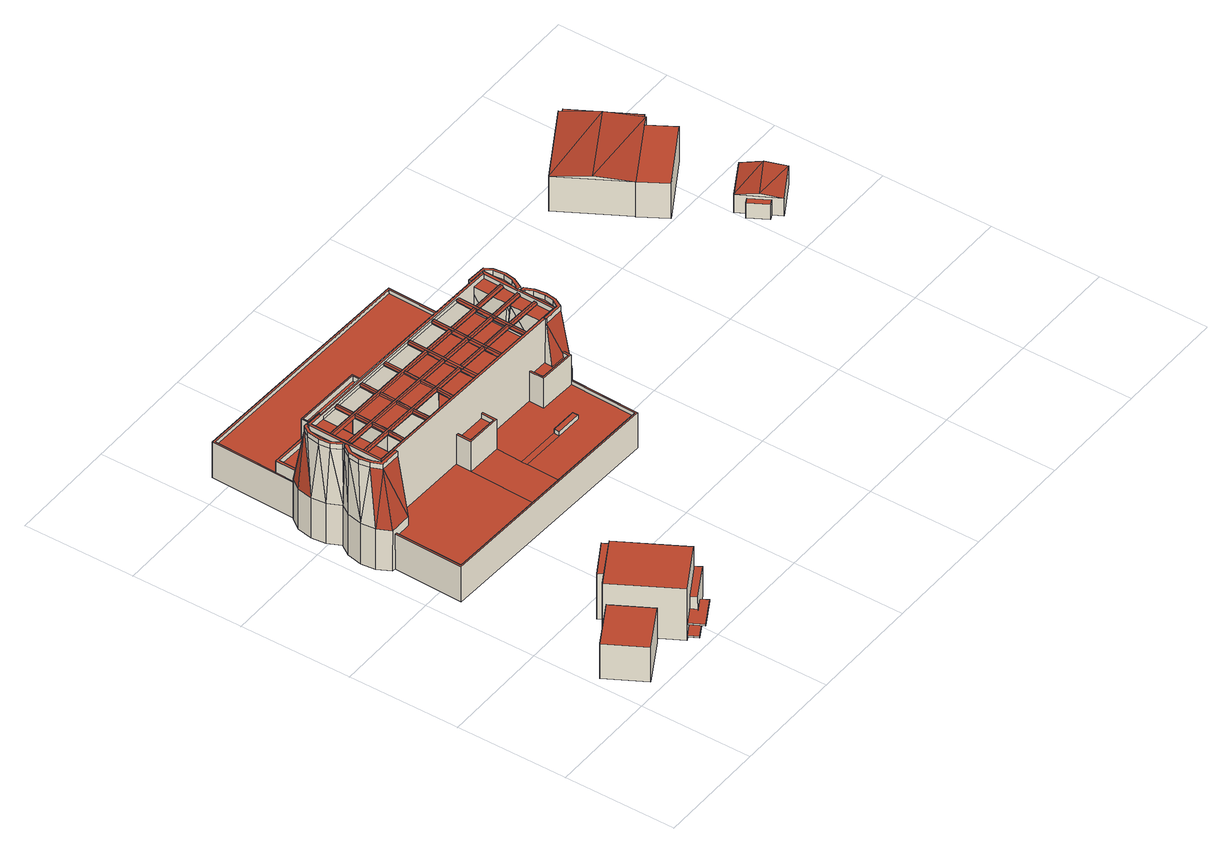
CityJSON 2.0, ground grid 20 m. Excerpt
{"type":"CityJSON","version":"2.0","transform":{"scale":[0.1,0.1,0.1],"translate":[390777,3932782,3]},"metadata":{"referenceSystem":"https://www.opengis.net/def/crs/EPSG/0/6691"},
"CityObjects":{
"building1":{"type":"Building","attributes":{"measuredHeight":7,"BuildingDetails.districtsAndZonesType":"11","BuildingDetails.prefecture":"13","BuildingDetails.city":"13111"},"address":[{"country":"日本","locality":"東京都大田区羽田空港三丁目"}],"geometry":[{"type":"Solid","lod":"2","boundaries":[[[[0,1,2,3]],[[4,5,6,7]],[[5,3,2,6]],[[4,0,3,5]],[[7,1,0,4]],[[6,2,1,7]]]],"semantics":{"surfaces":[{"type":"GroundSurface"},{"type":"RoofSurface"},{"type":"WallSurface"}],"values":[[0,1,2,2,2,2]]}}]},
"building2":{"type":"Building","attributes":{"measuredHeight":10.3,"BuildingDetails.districtsAndZonesType":"11","BuildingDetails.prefecture":"13","BuildingDetails.city":"13111"},"address":[{"country":"日本","locality":"東京都大田区羽田空港三丁目"}],"geometry":[{"type":"Solid","lod":"2","boundaries":[[[[8,9,10,11,12,13,14,15,16,17]],[[18,19,20,21,22,23]],[[24,25,26,27,28,29]],[[30,31,32]],[[33,34,31,30]],[[35,34,33,36,37,38]],[[39,40,41,42,43,44]],[[45,46,47,48,49,50]],[[51,52,53,54,32,31]],[[55,56,57,58]],[[34,17,16,31]],[[8,35,38,45,50,28,27,39,44,22,21,9]],[[20,10,9,21]],[[35,8,17,34]],[[39,27,26,40]],[[45,38,37,46]],[[44,43,23,22]],[[23,43,42,18]],[[19,18,42,41]],[[50,49,29,28]],[[49,48,24,29]],[[25,24,48,47]],[[53,52,14,13]],[[52,51,15,14]],[[31,16,15,51]],[[56,11,10,20,19,41,40,26,25,47,46,37,36,57]],[[11,56,55,12]],[[53,13,12,55,58,54]],[[57,36,33,30,32,54,58]]]],"semantics":{"surfaces":[{"type":"GroundSurface"},{"type":"OuterCeilingSurface"},{"type":"RoofSurface"},{"type":"WallSurface"}],"values":[[0,1,1,2,2,2,2,2,2,2,3,3,3,3,3,3,3,3,3,3,3,3,3,3,3,3,3,3,3]]}}]},
"building3":{"type":"Building","attributes":{"大字・町コード":"42","町・丁目コード":"3","13_区市町村コード_大字・町コード_町・丁目コード":"13111042003","measuredHeight":20.2,"BuildingDetails.buildingRoofEdgeArea":2044.95,"BuildingDetails.districtsAndZonesType":"11","BuildingDetails.prefecture":"13","BuildingDetails.city":"13111","BuildingDetails.surveyYear":2016},"address":[{"country":"日本","locality":"東京都大田区羽田空港三丁目"}],"geometry":[{"type":"Solid","lod":"2","boundaries":[[[[59,60,61,62,63,64,65,66,67,68,69,70,71,72,73,74,75,76,77,78,79,80,81,82,83,84]],[[85,86,87,88]],[[89,90,91,92]],[[93,94,95,91,90,96]],[[97,98,99,100,101,102,103,94,93]],[[104,105,106,107,108,109,96,90,89,110,111,92,91,95,112]],[[113,114,115,116,117,118,119,120]],[[121,122,123,124]],[[125,126,127,128,129,130,131,132,133,134,135]],[[136,137,138]],[[139,140,141]],[[142,143,139]],[[144,143,142]],[[145,144,146]],[[144,142,147,148,149,146]],[[148,147,150,151]],[[152,153,154,155,156,157,158]],[[155,154,159,160]],[[161,156,155]],[[162,161,155]],[[163,164,165]],[[166,167,165]],[[167,168,165]],[[164,166,165]],[[169,170,171]],[[172,170,169]],[[173,174,175,176,177,172,178]],[[172,169,178]],[[179,180,181,182,183,184,185]],[[186,187,188,189]],[[190,191,192,193,194,185,184]],[[195,196,197,198]],[[199,200,201,202,203,204,205,206,207,208,209,210,211,212,213,214]],[[215,216,217,218,219,220,221]],[[222,223,224,225,226,227,228]],[[229,230,231,232,233,234,235,236,237,238,239,240,241,242]],[[243,244,245,246]],[[247,248,249,250]],[[251,252,253,254,255,256]],[[257,258,259,260]],[[261,262,263,264]],[[265,266,267,268,269,270,271,272,273,274,275,276,277,278,279]],[[280,281,282,283,284,285,286]],[[287,288,289,290,291]],[[292,293,294,295]],[[296,297,298,299,300,301,302]],[[303,304,305,306,307,308,309,310,311,312,313,314,315,316]],[[317,318,319,320]],[[321,322,323,324,325,326,327,328]],[[329,330,151,150,331,332]],[[333,334,335,336,337,149,148,338]],[[339,340,341,342,343,344,159,154,153]],[[345,174,173,346,347,348,349]],[[350,152,158,351,352,353]],[[354,176,175,355,356,357]],[[358,359,360,361,362,363,364,365,366,367,368,369,370]],[[364,363,371,372]],[[373,366,365,374,375,362,361,376]],[[377,378,379,380,381,382]],[[383,384,385,386,387]],[[388,389,390,391,392]],[[393,394,395,396,397]],[[398,399,394,393]],[[389,388,400,401]],[[402,403,384,383]],[[404,405,406,399,398]],[[401,400,407,408,409]],[[410,411,403,402]],[[412,179,185,194,413,414]],[[415,253,416,417,418,419]],[[418,417,420,421,180,179,412]],[[422,423,424,425,387,386,426,427,392,391,428,429,396,395,291,290,291,430,431]],[[432,433,245,244,406,405,434,435,408,407,436,437,411,410,438,439,440,441]],[[431,430,442,433,432]],[[377,423,422,443,444,445,446,447,448,449,450,451,452,453,454,414,413,378]],[[455,441,440,456,382,381,457,458,415,419,459,460,461,462,463,464,465,466,467,468,469]],[[470,471,472,473]],[[470,473,474,475,476,477,478,423,377,382,456,479,480,481,482,483]],[[474,484,485,475]],[[485,484,486,487]],[[487,486,488,489]],[[423,478,490,424]],[[424,490,491,425]],[[425,491,492,387]],[[456,440,439,493,479]],[[494,495,483,482]],[[496,497,498,410,402,383,387,492,499,500,489,488,472,471,501,502]],[[503,438,410,498]],[[502,501,504,505]],[[493,439,438,503]],[[505,504,495,494]],[[506,507,508,509]],[[508,507,510,511,512,513,514,385,384,403,411,515,516,517,518,519]],[[510,520,521,511]],[[521,520,522,523]],[[524,523,522,525,526]],[[386,385,514,527,426]],[[426,527,528,427]],[[427,528,529,392]],[[411,437,530,515]],[[531,532,519,518]],[[533,534,535,407,400,388,392,529,536,537,526,525,506,509,538,539]],[[540,541,436,407,535]],[[539,538,542,543]],[[530,437,436,541]],[[543,542,532,531]],[[544,545,546,547]],[[546,545,548,549,550,551,552,390,389,401,409,553,554,555,556,557]],[[548,558,559,560,549]],[[559,558,561,562]],[[563,562,561,564,565]],[[391,390,552,566,567,428]],[[428,567,568,429]],[[429,568,569,570,397,396]],[[553,409,408,435,571,572]],[[573,574,557,556,575]],[[576,577,578,404,398,393,397,570,579,580,565,564,544,547,581,582]],[[583,584,434,405,404,578]],[[585,582,581,586,587]],[[571,435,434,584]],[[587,586,574,573]],[[588,589,590]],[[591,592,593,594]],[[595,596,444,443]],[[455,469,597,598]],[[599,600,452,451]],[[462,461,601,602]],[[448,447,603,604]],[[605,606,466,465]],[[607,608,609,610]],[[611,612,613,614,615,616,617]],[[618,617,616,619,620,608,607,621]],[[622,623,614,613]],[[624,623,622,625]],[[626,627,628,624,625]],[[590,610,609,629,630,588]],[[631,632,633,634]],[[630,629,632,631]],[[419,418,412,414,635,636,637,634,633,620,619,638,628,627,639,640,641]],[[600,642,453,452]],[[643,454,453,642]],[[454,643,635,414]],[[644,459,419,641]],[[461,460,645,601]],[[644,645,460,459]],[[646,647,648,589,649]],[[650,651,646,649]],[[652,653,654,655,656,657,658]],[[656,655,659,660]],[[660,659,661,662]],[[662,661,663,664]],[[648,647,665,666,667]],[[602,668,463,462]],[[463,668,669,464]],[[451,450,670,599]],[[449,671,670,450]],[[594,672,673,651,650,591]],[[604,671,449,448]],[[674,675,664,663,676,677,678]],[[679,680,681,673,672]],[[678,677,653,652]],[[667,666,680,679]],[[465,464,669,605]],[[682,683,684,685]],[[606,686,467,466]],[[686,687,468,467]],[[688,683,682,593,592,689]],[[690,691,688,689]],[[469,468,687,597]],[[692,693,694,691,690,695]],[[596,696,445,444]],[[697,446,445,696]],[[698,699,700,701,702,703]],[[704,700,699,705]],[[706,707,708,694,693]],[[703,702,709,710]],[[685,684,707,706]],[[711,704,705,712]],[[713,714,711,712]],[[709,714,713,715,710]],[[447,446,697,603]],[[716,717,583,578,577]],[[535,534,554,553,572,540]],[[497,516,515,498]],[[554,534,533,555]],[[496,517,516,497]],[[718,719,481,480]],[[720,716,577,576]],[[582,585,721,720,576]],[[555,533,539,575,556]],[[502,518,517,496]],[[698,722,247,250,721,585,587,573,575,539,543,531,518,502,505,494,482,699]],[[675,715,713,664]],[[640,723,251,256,724,641]],[[660,662,664,713,712,705,699,482,481,719,725,626,625,622,613,656]],[[612,657,656,613]],[[725,257,260,726,639,627,626]],[[639,726,723,640]],[[727,479,493,503,498,515,530,541,540,572,571,584,583,717,243,246,728,729]],[[722,698,703,730,729,728]],[[710,715,675,674]],[[480,479,727,598,597,687,686,606,605,669,668,602,601,645,644,641,724,718]],[[658,657,612,611]],[[731,732,563,565,580]],[[560,524,526,537,550,549]],[[500,512,511,489]],[[733,734,477,476]],[[735,731,580,579]],[[499,513,512,500]],[[536,551,550,537]],[[736,735,579,570,569]],[[492,514,513,499]],[[552,551,536,529,566]],[[637,737,186,189,738,634]],[[739,191,190,740,636,635]],[[636,740,737,637]],[[693,475,485,487,489,511,521,523,524,560,559,562,563,732,292,295,741,742]],[[743,744,288,287,736,569,568,567,566,529,528,527,514,492,491,490,478,745]],[[742,741,744,743]],[[476,475,693,695,690,689,592,591,650,649,589,588,630,631,634,738,733]],[[595,745,478,477,734,739,635,643,642,600,599,670,671,604,603,697,696,596]],[[746,747,748,749]],[[750,751,752,753,754,755,756]],[[757,750,756,758,759,760,761,762,763,764,765,766,767,183,182,768,752,751,769]],[[770,771,772,773,774,775,776,777,778,779,780,781,782]],[[783,265,784,785,774,773]],[[786,199,265,783]],[[199,786,772,771,787,788]],[[88,87,89,92]],[[87,86,110,89]],[[86,85,111,110]],[[85,88,92,111]],[[112,118,117,104]],[[118,112,95,94,103,119]],[[119,103,102,120]],[[114,73,72,115]],[[74,73,114,113]],[[115,72,71,116]],[[131,130,122,121]],[[124,123,129,128]],[[129,123,122,130]],[[125,59,84,126]],[[135,60,59,125]],[[61,60,135,134]],[[116,71,70,144,145,105,104,117]],[[143,69,68,139]],[[144,70,69,143]],[[139,68,67,789]],[[790,789,67,66]],[[791,789,790,792]],[[791,792,793,794]],[[795,796,797,798]],[[797,799,794,793,800,798]],[[140,139,789]],[[140,789,791]],[[142,139,141]],[[147,801,331,150]],[[802,803,804]],[[755,754,248,247,722,728,246,245]],[[758,756,755,245]],[[433,442,805,759,758,245]],[[760,759,805]],[[65,806,790,66]],[[806,65,64,807]],[[807,64,63,161]],[[156,62,61,134,133,157]],[[161,63,62,156]],[[808,796,795]],[[798,809,808,795]],[[137,136,810,811,812,294,765,764]],[[804,810,136,138]],[[813,802,804,138,137,764,763]],[[160,159,344,811,810,804,803]],[[813,763,289,288,744,741,295,294,812,160,803,802]],[[762,761,291,290,289]],[[762,289,763]],[[162,807,161]],[[814,806,807]],[[814,807,162]],[[806,814,815]],[[806,816,800,793,792,790]],[[816,806,815]],[[817,809,798,800,816]],[[166,75,74,113,120,102,101,167]],[[164,76,75,166]],[[818,77,76,164]],[[819,78,77,818]],[[78,819,820,79]],[[98,821,259,822,753,752,768,99]],[[823,167,101,100]],[[768,823,100,99]],[[163,818,164]],[[818,163,824]],[[825,819,818]],[[825,818,824]],[[819,826,827,828,820]],[[825,826,819]],[[829,830,827,826,831,832]],[[833,834,829,832]],[[167,823,168]],[[723,726,260,259,821,168,823,768,252,251]],[[253,835,416]],[[748,835,253,252,749]],[[749,252,768,182,181,746]],[[836,80,79,820]],[[171,81,80,836]],[[170,82,81,171]],[[172,83,82,170]],[[126,84,83,172,177,127]],[[834,837,838,839,830,829]],[[840,828,827,830,839]],[[840,836,820,828]],[[841,836,840]],[[841,171,836]],[[171,841,842]],[[169,171,842]],[[178,369,368,843,346,173]],[[347,346,843]],[[421,844,747,746,181,180]],[[420,844,421]],[[184,183,767]],[[184,767,766,845,187,186,737,740,190]],[[833,837,834]],[[369,178,201,200,370]],[[838,207,206,839]],[[205,840,839,206]],[[204,841,840,205]],[[203,842,841,204]],[[202,169,842,203]],[[169,202,201,178]],[[197,196,379,378,413,194,193]],[[379,196,195,380]],[[198,197,193,192]],[[208,216,215,209]],[[209,215,221,210]],[[210,221,220,211]],[[211,220,219,212]],[[212,219,218,213]],[[217,214,213,218]],[[784,801,147,238,237,785]],[[230,229,794,799,778]],[[242,791,794,229]],[[241,140,791,242]],[[240,141,140,241]],[[239,142,141,240]],[[239,238,147,142]],[[777,231,230,778]],[[777,776,223,222,232,231]],[[232,222,228,233]],[[233,228,227,234]],[[234,227,226,235]],[[235,226,225,236]],[[236,225,224,775,774,785,237]],[[279,278,168,821]],[[168,278,277,165]],[[276,163,165,277]],[[275,824,163,276]],[[274,825,824,275]],[[274,273,826,825]],[[273,272,831,826]],[[261,255,254,262]],[[263,262,254,253,415,458]],[[457,264,263,458]],[[280,286,266,265]],[[267,266,286,285]],[[267,285,284,268]],[[268,284,283,269]],[[270,269,283,282]],[[271,270,282,281]],[[315,162,155,316]],[[314,814,162,315]],[[313,815,814,314]],[[312,816,815,313]],[[780,779,817,816,312,311]],[[304,303,160,812,788,787]],[[160,303,316,155]],[[780,311,310,781]],[[305,302,301,306]],[[306,301,300,307]],[[307,300,299,308]],[[308,299,298,309]],[[310,309,298,297,782,781]],[[771,770,296,302,305,304,787]],[[323,322,93,96]],[[325,320,319,326]],[[327,326,319,318]],[[317,328,327,318]],[[321,97,93,322]],[[109,324,323,96]],[[330,338,148,151]],[[333,338,330,329]],[[332,334,333,329]],[[337,336,107,106]],[[335,108,107,336]],[[337,106,105,145,146,149]],[[350,339,153,152]],[[345,355,175,174]],[[356,355,345,349]],[[340,339,350,353]],[[354,128,127,177,176]],[[121,124,128,354,357,373,376,352,351,132,131]],[[132,351,158,157,133]],[[360,359,342,341]],[[367,348,347,843,368]],[[343,342,359,358]],[[363,362,375,371]],[[365,364,372,374]],[[374,372,371,375]],[[367,366,373,357,356,349,348]],[[361,360,341,340,353,352,376]],[[594,593,682,685,706,693,692,757,769,621,607,610,590,589,648,667,679,672]],[[621,769,751,618]],[[443,422,431,432,441,455,598,727,729,730,750,757,692,695,693,742,743,745,595]],[[617,618,751,750,730,703,710,674,678,652,658,611]],[[620,633,632,629,609,608]],[[761,760,805,442,430,291]],[[249,773,772,293,292,732,731,735,736,287,291,395,394,399,406,244,243,717,716,720,721,250]],[[628,638,822,259,258,846,546,557,574,542,538,509,508,519,532,504,501,471,470,483,495,701,700,704,711,714,709,676,663,661,659,655,654,615,614,623,624]],[[249,248,754,753,822,638,619,616,615,654,653,677,676,709,702,701,495,504,532,542,574,586,581,547,546,846,783,773]],[[416,835,748,747,844,420,417]],[[724,256,255,261,264,457,381,380,195,198,192,191,739,734,733,738,189,188,786,783,846,258,257,725,719,718]],[[683,688,691,694,708,484,474,473,472,488,486,520,510,507,506,525,522,558,548,545,847,187,845,665,647,646,651,673,681,684]],[[845,766,765,294,293,772,786,188,187,847,545,544,564,561,558,522,520,486,484,708,707,684,681,680,666,665]],[[335,334,332,331,801,784,265,279,821,98,97,321,328,317,320,325,324,109,108]],[[199,214,217,216,208,207,838,837,833,832,831,272,271,281,280,265]],[[358,370,200,199,788,812,811,344,343]],[[296,770,782,297]],[[776,775,224,223]],[[809,817,779,778,799,797,796,808]]]],"semantics":{"surfaces":[{"type":"GroundSurface"},{"type":"RoofSurface"},{"type":"WallSurface"}],"values":[[0,1,1,1,1,1,1,1,1,1,1,1,1,1,1,1,1,1,1,1,1,1,1,1,1,1,1,1,1,1,1,1,1,1,1,1,1,1,1,1,1,1,1,1,1,1,1,1,1,1,1,1,1,1,1,1,1,1,1,1,1,1,1,1,1,1,1,1,1,1,1,1,1,1,1,1,1,1,1,1,1,1,1,1,1,1,1,1,1,1,1,1,1,1,1,1,1,1,1,1,1,1,1,1,1,1,1,1,1,1,1,1,1,1,1,1,1,1,1,1,1,1,1,1,1,1,1,1,1,1,1,1,1,1,1,1,1,1,1,1,1,1,1,1,1,1,1,1,1,1,1,1,1,1,1,1,1,1,1,1,1,1,1,1,1,1,1,1,1,1,1,1,1,1,1,1,1,1,1,1,1,1,1,1,1,1,1,1,1,1,1,1,1,1,1,1,1,1,1,1,1,1,1,1,1,1,1,1,1,1,1,1,1,1,1,1,1,1,1,1,1,1,1,1,1,1,1,1,2,2,2,2,2,2,2,2,2,2,2,2,2,2,2,2,2,2,2,2,2,2,2,2,2,2,2,2,2,2,2,2,2,2,2,2,2,2,2,2,2,2,2,2,2,2,2,2,2,2,2,2,2,2,2,2,2,2,2,2,2,2,2,2,2,2,2,2,2,2,2,2,2,2,2,2,2,2,2,2,2,2,2,2,2,2,2,2,2,2,2,2,2,2,2,2,2,2,2,2,2,2,2,2,2,2,2,2,2,2,2,2,2,2,2,2,2,2,2,2,2,2,2,2,2,2,2,2,2,2,2,2,2,2,2,2,2,2,2,2,2,2,2,2,2,2,2,2,2,2,2,2,2,2,2,2,2,2,2,2,2,2,2,2,2,2,2,2,2,2,2,2,2,2,2,2,2,2,2,2,2,2,2,2,2,2,2,2,2,2,2,2,2,2,2,2,2,2,2,2,2]]}}]},
"building4":{"type":"Building","attributes":{"大字・町コード":"42","町・丁目コード":"3","13_区市町村コード_大字・町コード_町・丁目コード":"13111042003","measuredHeight":7.6,"BuildingDetails.buildingRoofEdgeArea":258.48,"BuildingDetails.districtsAndZonesType":"11","BuildingDetails.prefecture":"13","BuildingDetails.city":"13111","BuildingDetails.surveyYear":2016},"address":[{"country":"日本","locality":"東京都大田区羽田空港三丁目"}],"geometry":[{"type":"Solid","lod":"2","boundaries":[[[[848,849,850,851,852,853,854,855]],[[856,857,858,859,860,861]],[[862,863,864,865,866,867]],[[868,869,870,871,872,873]],[[874,875,876,877,871,870,878,879,880,881,869,868,882]],[[883,877,876,884,885,886,887,875,874]],[[888,889,890,891]],[[892,893,894,895,896]],[[897,895,894]],[[895,897,898]],[[897,899,898]],[[900,901,902,892,896,903]],[[873,872,889,888]],[[891,890,883,874,882]],[[890,889,872,871,877,883]],[[894,854,853,904,882,868,873,888,891,905,899]],[[894,899,897]],[[895,898,903,896]],[[898,899,905,904,853,852]],[[855,854,894,893]],[[903,898,852,851]],[[882,904,905,891]],[[901,849,848,902]],[[901,900,850,849]],[[851,850,900,903]],[[902,848,855,893,892]],[[881,861,860,869]],[[880,856,861,881]],[[879,857,856,880]],[[878,858,857,879]],[[870,859,858,878]],[[869,860,859,870]],[[887,867,866,875]],[[886,862,867,887]],[[885,863,862,886]],[[884,864,863,885]],[[876,865,864,884]],[[875,866,865,876]]]],"semantics":{"surfaces":[{"type":"GroundSurface"},{"type":"OuterCeilingSurface"},{"type":"RoofSurface"},{"type":"WallSurface"}],"values":[[0,0,0,1,1,1,2,2,2,2,2,2,3,3,3,3,3,3,3,3,3,3,3,3,3,3,3,3,3,3,3,3,3,3,3,3,3,3]]}}]},
"building5":{"type":"Building","attributes":{"大字・町コード":"42","町・丁目コード":"3","13_区市町村コード_大字・町コード_町・丁目コード":"13111042003","measuredHeight":4.3,"BuildingDetails.buildingRoofEdgeArea":54.15,"BuildingDetails.districtsAndZonesType":"11","BuildingDetails.prefecture":"13","BuildingDetails.city":"13111","BuildingDetails.surveyYear":2016},"address":[{"country":"日本","locality":"東京都大田区羽田空港三丁目"}],"geometry":[{"type":"Solid","lod":"2","boundaries":[[[[906,907,908,909,910,911,912,913,914,915,916,917]],[[918,919,920,921]],[[922,923,924,925]],[[926,927,928]],[[926,928,929]],[[929,930,926]],[[929,931,930]],[[921,920,912,911]],[[919,913,912,920]],[[914,913,919,918]],[[923,907,906,924]],[[908,907,923,922]],[[925,924,906,917]],[[928,915,914,918,921,911,910,931]],[[925,917,916,927,930,909,908,922]],[[928,931,929]],[[930,927,926]],[[931,910,909,930]],[[927,916,915,928]]]],"semantics":{"surfaces":[{"type":"GroundSurface"},{"type":"RoofSurface"},{"type":"WallSurface"}],"values":[[0,1,1,1,1,1,1,2,2,2,2,2,2,2,2,2,2,2,2]]}}]}
},
"vertices":[
[9,84,10],[88,128,10],[126,60,10],[47,16,10],[9,84,79],[47,16,79],[126,60,79],[88,128,79],
[255,67,8],[194,32,8],[188,44,8],[158,27,8],[95,140,8],[125,157,8],[119,167,8],[180,202,8],[204,159,8],[221,127,8],[167,10,15],[158,27,15],[188,44,15],[194,32,15],[214,43,15],[217,38,15],[172,3,39],[159,28,39],[188,44,39],[194,32,39],[214,44,39],[222,31,39],[200,152,95],[204,159,99],[198,155,99],[216,124,66],[221,127,66],[255,67,66],[243,75,66],[188,44,66],[194,33,66],[194,32,18],[188,44,18],[158,27,18],[167,10,18],[217,38,18],[214,43,18],[194,32,42],[188,44,42],[159,28,42],[172,3,42],[222,31,42],[214,44,42],[180,202,99],[119,167,99],[125,157,99],[180,187,99],[95,140,111],[158,27,111],[243,75,111],[180,187,111],
[54,832,2],[495,817,2],[490,667,2],[499,667,2],[509,645,2],[511,620,2],[508,594,2],[496,569,2],[508,549,2],[511,517,2],[505,492,2],[493,476,2],[484,476,2],[479,345,2],[38,360,2],[42,485,2],[36,486,2],[25,509,2],[22,535,2],[28,562,2],[40,581,2],[30,604,2],[27,630,2],[32,658,2],[47,677,2],[49,677,2],[422,415,74],[422,425,74],[375,426,74],[374,416,74],[375,426,66],[293,428,66],[293,418,66],[374,416,66],[231,478,66],[227,356,66],[291,354,66],[295,476,66],[232,506,66],[78,511,66],[80,578,66],[79,579,66],[76,485,66],[45,485,66],[41,363,66],[481,476,66],[480,476,66],[480,469,66],[412,472,66],[413,499,66],[296,503,66],[422,425,66],[422,415,66],[476,348,66],[42,485,73],[38,360,73],[479,345,73],[484,476,73],[481,476,73],[476,348,73],[41,363,73],[45,485,73],[488,699,66],[492,814,66],[57,828,66],[53,714,66],[54,832,73],[49,677,73],[51,677,73],[53,714,73],[57,828,73],[492,814,73],[488,699,73],[489,699,73],[488,667,73],[490,667,73],[495,817,73],[459,632,66],[457,574,66],[457,572,66],[511,517,84],[502,530,194],[499,511,194],[490,495,194],[505,492,84],[493,476,84],[480,476,84],[481,482,119],[454,496,194],[478,484,126],[481,483,126],[451,483,116],[478,482,116],[483,665,96],[484,667,86],[461,669,86],[494,641,194],[499,667,84],[488,667,84],[488,665,96],[460,669,86],[459,643,194],[509,645,84],[501,628,194],[33,525,193],[25,509,83],[41,507,193],[36,486,83],[76,485,83],[78,506,193],[44,655,193],[32,658,83],[27,630,83],[47,677,83],[85,675,86],[56,676,86],[56,674,96],[51,674,96],[51,677,83],[82,654,193],[67,584,192],[54,583,192],[66,579,146],[70,579,143],[81,580,143],[80,585,193],[71,584,193],[81,616,193],[82,647,193],[54,648,193],[53,617,193],[81,611,193],[52,612,193],[52,588,193],[53,588,193],[53,585,193],[52,583,203],[53,583,203],[53,588,203],[52,588,203],[49,653,203],[82,652,203],[82,654,203],[44,655,203],[36,643,203],[31,619,203],[34,600,203],[43,583,203],[47,583,203],[47,588,203],[46,588,203],[38,601,203],[36,619,203],[40,641,203],[46,650,203],[49,650,203],[46,588,193],[47,588,193],[49,650,193],[46,650,193],[40,641,193],[36,619,193],[38,601,193],[489,561,194],[486,561,194],[484,500,194],[487,500,194],[494,513,194],[497,530,194],[494,549,194],[492,566,204],[486,566,204],[485,561,204],[489,561,204],[494,549,204],[497,530,204],[494,513,204],[487,500,204],[454,501,204],[454,496,204],[490,495,204],[499,511,204],[502,530,204],[499,550,204],[481,540,194],[482,564,194],[457,565,194],[456,541,194],[455,534,194],[454,503,194],[480,502,194],[481,533,194],[79,553,193],[80,578,193],[53,579,193],[53,574,193],[51,574,193],[51,554,193],[50,548,193],[49,516,193],[78,515,193],[79,547,193],[51,574,203],[53,574,203],[53,579,203],[51,579,203],[45,512,203],[44,512,203],[38,526,203],[35,544,203],[37,562,203],[46,575,203],[47,575,203],[47,580,203],[43,580,203],[32,564,203],[30,544,203],[33,525,203],[41,507,203],[78,506,203],[78,511,203],[45,512,193],[47,575,193],[46,575,193],[37,562,193],[35,544,193],[38,526,193],[44,512,193],[483,596,194],[458,597,194],[457,574,194],[481,571,194],[482,571,194],[483,603,194],[484,633,194],[459,634,194],[458,604,194],[489,637,194],[487,576,194],[488,576,194],[496,590,194],[499,607,194],[497,626,194],[491,637,194],[459,643,204],[459,638,204],[491,637,204],[497,626,204],[499,607,204],[496,590,204],[488,576,204],[485,576,204],[485,571,204],[491,570,204],[501,589,204],[504,607,204],[501,628,204],[494,641,204],[235,505,116],[234,481,116],[292,479,116],[293,503,116],[232,506,126],[231,478,126],[295,476,126],[296,503,126],[293,503,126],[292,479,126],[234,481,126],[235,505,126],[415,475,116],[477,472,116],[452,498,116],[416,499,116],[415,475,126],[416,499,126],[413,499,126],[412,472,126],[480,469,126],[477,472,126],[484,695,86],[245,703,86],[244,665,86],[458,658,86],[456,639,86],[459,639,86],[57,709,86],[85,673,86],[85,671,86],[115,670,86],[116,707,86],[484,695,96],[489,699,96],[245,708,96],[245,703,96],[53,714,96],[57,709,96],[116,707,96],[117,712,96],[456,639,201],[458,658,106],[244,665,106],[244,659,135],[241,659,135],[241,661,125],[118,665,125],[118,663,135],[115,663,135],[115,670,105],[85,671,105],[82,653,193],[82,652,199],[242,705,125],[119,709,125],[117,712,135],[119,709,135],[242,705,135],[245,708,135],[294,576,199],[53,584,199],[53,583,199],[52,583,199],[51,580,199],[293,572,199],[298,576,199],[353,574,199],[351,576,195],[352,576,195],[300,578,195],[357,574,199],[415,572,199],[413,574,196],[413,574,195],[359,576,195],[419,572,199],[482,570,199],[482,572,195],[421,574,195],[421,573,196],[419,568,199],[482,566,199],[357,570,199],[415,568,199],[298,572,199],[353,570,199],[421,566,196],[421,566,195],[482,564,195],[359,568,195],[413,566,195],[413,566,196],[299,570,195],[351,568,195],[112,582,192],[53,586,195],[110,584,195],[53,578,195],[51,579,193],[51,580,192],[111,578,192],[110,576,195],[52,583,192],[53,583,192],[240,580,195],[292,578,195],[294,576,192],[298,576,192],[353,574,192],[357,574,192],[415,572,192],[419,572,192],[482,570,192],[240,578,192],[240,574,192],[474,566,192],[419,568,192],[415,568,192],[357,570,192],[353,570,192],[298,572,192],[294,572,192],[292,570,195],[240,572,195],[482,566,192],[240,579,196],[239,579,196],[238,578,198],[234,578,198],[233,579,196],[179,581,196],[178,580,198],[174,580,198],[172,582,196],[117,583,196],[116,582,198],[112,582,198],[240,572,196],[291,570,195],[51,579,197],[53,579,197],[112,578,198],[116,578,198],[117,577,196],[172,575,196],[173,576,198],[177,576,198],[179,575,196],[232,573,196],[234,574,198],[238,574,198],[239,572,196],[291,508,199],[295,508,199],[300,640,199],[296,640,199],[294,640,195],[293,610,195],[295,608,199],[295,604,199],[293,602,195],[291,547,195],[292,545,199],[292,541,199],[290,539,195],[289,508,195],[296,640,192],[295,608,192],[300,640,192],[299,608,192],[302,640,195],[301,610,195],[295,604,192],[299,604,192],[301,602,195],[293,545,192],[292,541,192],[291,508,192],[296,541,199],[297,545,199],[299,547,195],[299,604,199],[299,608,199],[297,508,195],[298,539,195],[297,545,192],[295,508,192],[296,541,192],[360,638,199],[356,638,199],[351,506,199],[355,506,199],[354,638,195],[353,608,195],[354,606,199],[354,602,199],[352,600,195],[350,545,195],[352,543,199],[352,539,199],[350,537,195],[349,506,195],[356,638,192],[355,606,192],[360,638,192],[359,606,192],[360,608,195],[362,638,195],[361,608,195],[354,602,192],[358,602,192],[360,600,195],[352,543,192],[352,539,192],[351,506,192],[356,539,199],[356,543,199],[358,544,195],[359,602,199],[359,606,199],[357,506,195],[358,537,195],[358,545,195],[356,543,192],[355,506,192],[356,538,192],[422,636,199],[418,636,199],[413,504,199],[417,504,199],[416,636,196],[414,606,196],[416,604,199],[416,600,199],[414,598,196],[412,542,196],[414,541,199],[414,537,199],[412,535,196],[411,504,196],[418,636,192],[416,604,192],[415,606,195],[422,636,192],[420,604,192],[422,606,195],[424,635,196],[422,605,196],[414,598,195],[416,600,192],[420,600,192],[422,598,195],[422,598,196],[414,541,192],[412,543,195],[414,536,192],[413,504,192],[412,535,195],[418,537,199],[418,541,199],[420,542,196],[420,600,199],[421,604,199],[419,504,196],[420,535,196],[420,542,195],[418,541,192],[420,534,195],[417,504,192],[418,536,192],[118,615,196],[174,614,196],[118,616,196],[180,613,196],[234,611,196],[234,612,196],[180,614,196],[241,604,196],[240,604,196],[238,548,196],[239,548,196],[173,607,196],[118,609,196],[116,552,196],[171,550,196],[234,605,196],[180,606,196],[178,550,196],[232,548,196],[117,616,191],[118,646,191],[120,646,195],[119,616,195],[115,549,192],[115,547,192],[116,545,195],[115,514,195],[114,514,192],[113,514,191],[115,549,191],[113,549,191],[109,514,191],[114,646,191],[116,616,191],[115,547,198],[113,514,198],[109,514,198],[111,547,198],[109,545,195],[108,545,195],[107,514,195],[118,646,198],[117,614,198],[113,614,198],[114,646,198],[112,646,195],[111,616,195],[111,608,195],[113,610,192],[113,614,192],[109,514,192],[110,547,192],[110,551,192],[109,553,195],[117,610,198],[113,610,198],[111,551,198],[115,551,198],[176,644,198],[174,644,195],[173,614,195],[175,612,198],[179,612,198],[180,644,198],[172,547,191],[171,512,191],[171,512,192],[169,512,195],[170,543,195],[172,545,192],[172,547,192],[171,512,198],[172,545,198],[175,512,198],[176,545,198],[177,512,195],[178,543,195],[176,644,192],[176,644,191],[175,614,191],[172,549,198],[176,549,198],[175,608,198],[179,608,198],[181,614,195],[182,644,195],[177,546,192],[176,545,192],[175,512,192],[175,512,191],[176,546,191],[179,614,191],[180,644,191],[180,644,192],[233,612,195],[234,642,195],[236,642,192],[235,612,192],[233,547,198],[237,547,198],[236,642,198],[235,610,198],[239,610,198],[240,642,198],[241,612,196],[241,612,195],[242,642,195],[241,611,196],[239,606,198],[235,606,198],[237,543,192],[239,541,195],[237,510,195],[236,510,192],[235,510,192],[237,544,192],[235,510,198],[237,543,198],[239,612,192],[240,642,192],[241,642,192],[231,510,192],[233,545,192],[231,510,198],[233,543,198],[231,541,195],[229,510,195],[233,543,192],[481,538,199],[481,540,195],[51,553,199],[50,549,199],[481,534,199],[481,532,195],[455,535,192],[79,552,192],[51,555,195],[50,547,195],[79,548,192],[239,549,195],[456,539,192],[239,547,192],[239,544,192],[483,602,199],[483,604,195],[53,616,199],[53,612,199],[483,598,199],[483,596,195],[81,615,192],[53,618,195],[52,610,195],[81,611,192],[458,602,192],[241,610,192],[241,606,192],[458,598,192],[241,604,195],[64,579,143],[51,581,143],[51,580,143],[62,579,143],[239,544,143],[113,549,143],[79,550,143],[78,515,143],[453,503,143],[454,525,143],[454,537,143],[242,612,143],[455,568,143],[471,569,143],[482,568,143],[482,570,143],[475,571,143],[457,572,143],[457,574,143],[459,634,143],[83,647,143],[82,626,143],[80,578,143],[116,616,143],[489,637,203],[487,637,203],[484,633,203],[480,502,203],[481,501,203],[484,500,203],[486,561,203],[485,561,203],[486,566,203],[486,571,203],[485,571,203],[485,576,203],[487,576,203],[49,516,203],[454,498,203],[454,501,203],[54,648,203],[459,638,203],[459,639,203],[508,549,84],[496,569,84],[499,550,194],[496,569,89],[495,569,107],[492,566,194],[487,569,109],[486,569,109],[486,566,187],[493,569,114],[486,566,194],[495,569,114],[454,498,194],[457,571,97],[457,572,87],[457,572,84],[482,567,181],[508,594,84],[511,620,84],[486,569,111],[486,570,177],[459,632,84],[459,639,154],[459,639,194],[457,571,106],[504,607,194],[501,589,194],[491,570,194],[486,571,194],[22,535,83],[28,562,83],[40,581,83],[78,511,193],[78,515,192],[79,579,83],[30,544,193],[32,564,193],[43,580,193],[41,581,98],[40,580,87],[43,580,107],[41,580,108],[47,580,193],[47,580,138],[47,580,113],[44,580,107],[51,580,175],[30,604,83],[47,581,137],[47,583,193],[43,583,193],[34,600,193],[31,619,193],[36,643,193],[85,671,89],[52,582,177],[82,647,192],[49,516,199],[82,647,199],
[1048,669,5],[934,604,5],[906,650,5],[906,651,5],[841,765,5],[971,839,5],[1037,723,5],[1021,714,5],[1055,746,5],[1056,746,5],[1056,745,5],[1056,744,5],[1055,744,5],[1054,745,5],[998,846,5],[999,846,5],[1000,845,5],[999,844,5],[998,844,5],[998,845,5],[1024,745,48],[1055,744,48],[1056,744,48],[1062,744,48],[1062,743,48],[1034,727,48],[987,844,48],[998,844,48],[999,844,48],[1005,844,48],[1056,745,48],[1056,746,48],[1055,746,48],[1054,745,48],[972,836,48],[1001,852,48],[1000,845,48],[999,846,48],[998,846,48],[998,845,48],[1034,727,51],[1062,743,51],[1001,852,51],[972,836,51],[1020,714,75],[1021,714,75],[1037,723,75],[874,707,81],[907,650,75],[1004,780,81],[841,765,75],[971,839,75],[906,650,75],[934,604,75],[1048,669,75],[906,651,75],[971,839,48],[971,839,51],
[1017,478,7],[998,511,7],[1007,516,7],[998,533,7],[1062,569,7],[1071,553,7],[1078,557,7],[1097,524,7],[1090,519,7],[1099,503,7],[1035,466,7],[1026,483,7],[1090,519,37],[1097,524,37],[1078,557,37],[1071,553,37],[1007,516,37],[998,511,37],[1017,478,37],[1026,483,37],[1017,499,49],[1035,466,43],[1099,503,43],[1081,536,49],[998,533,43],[1062,569,43]
]}
